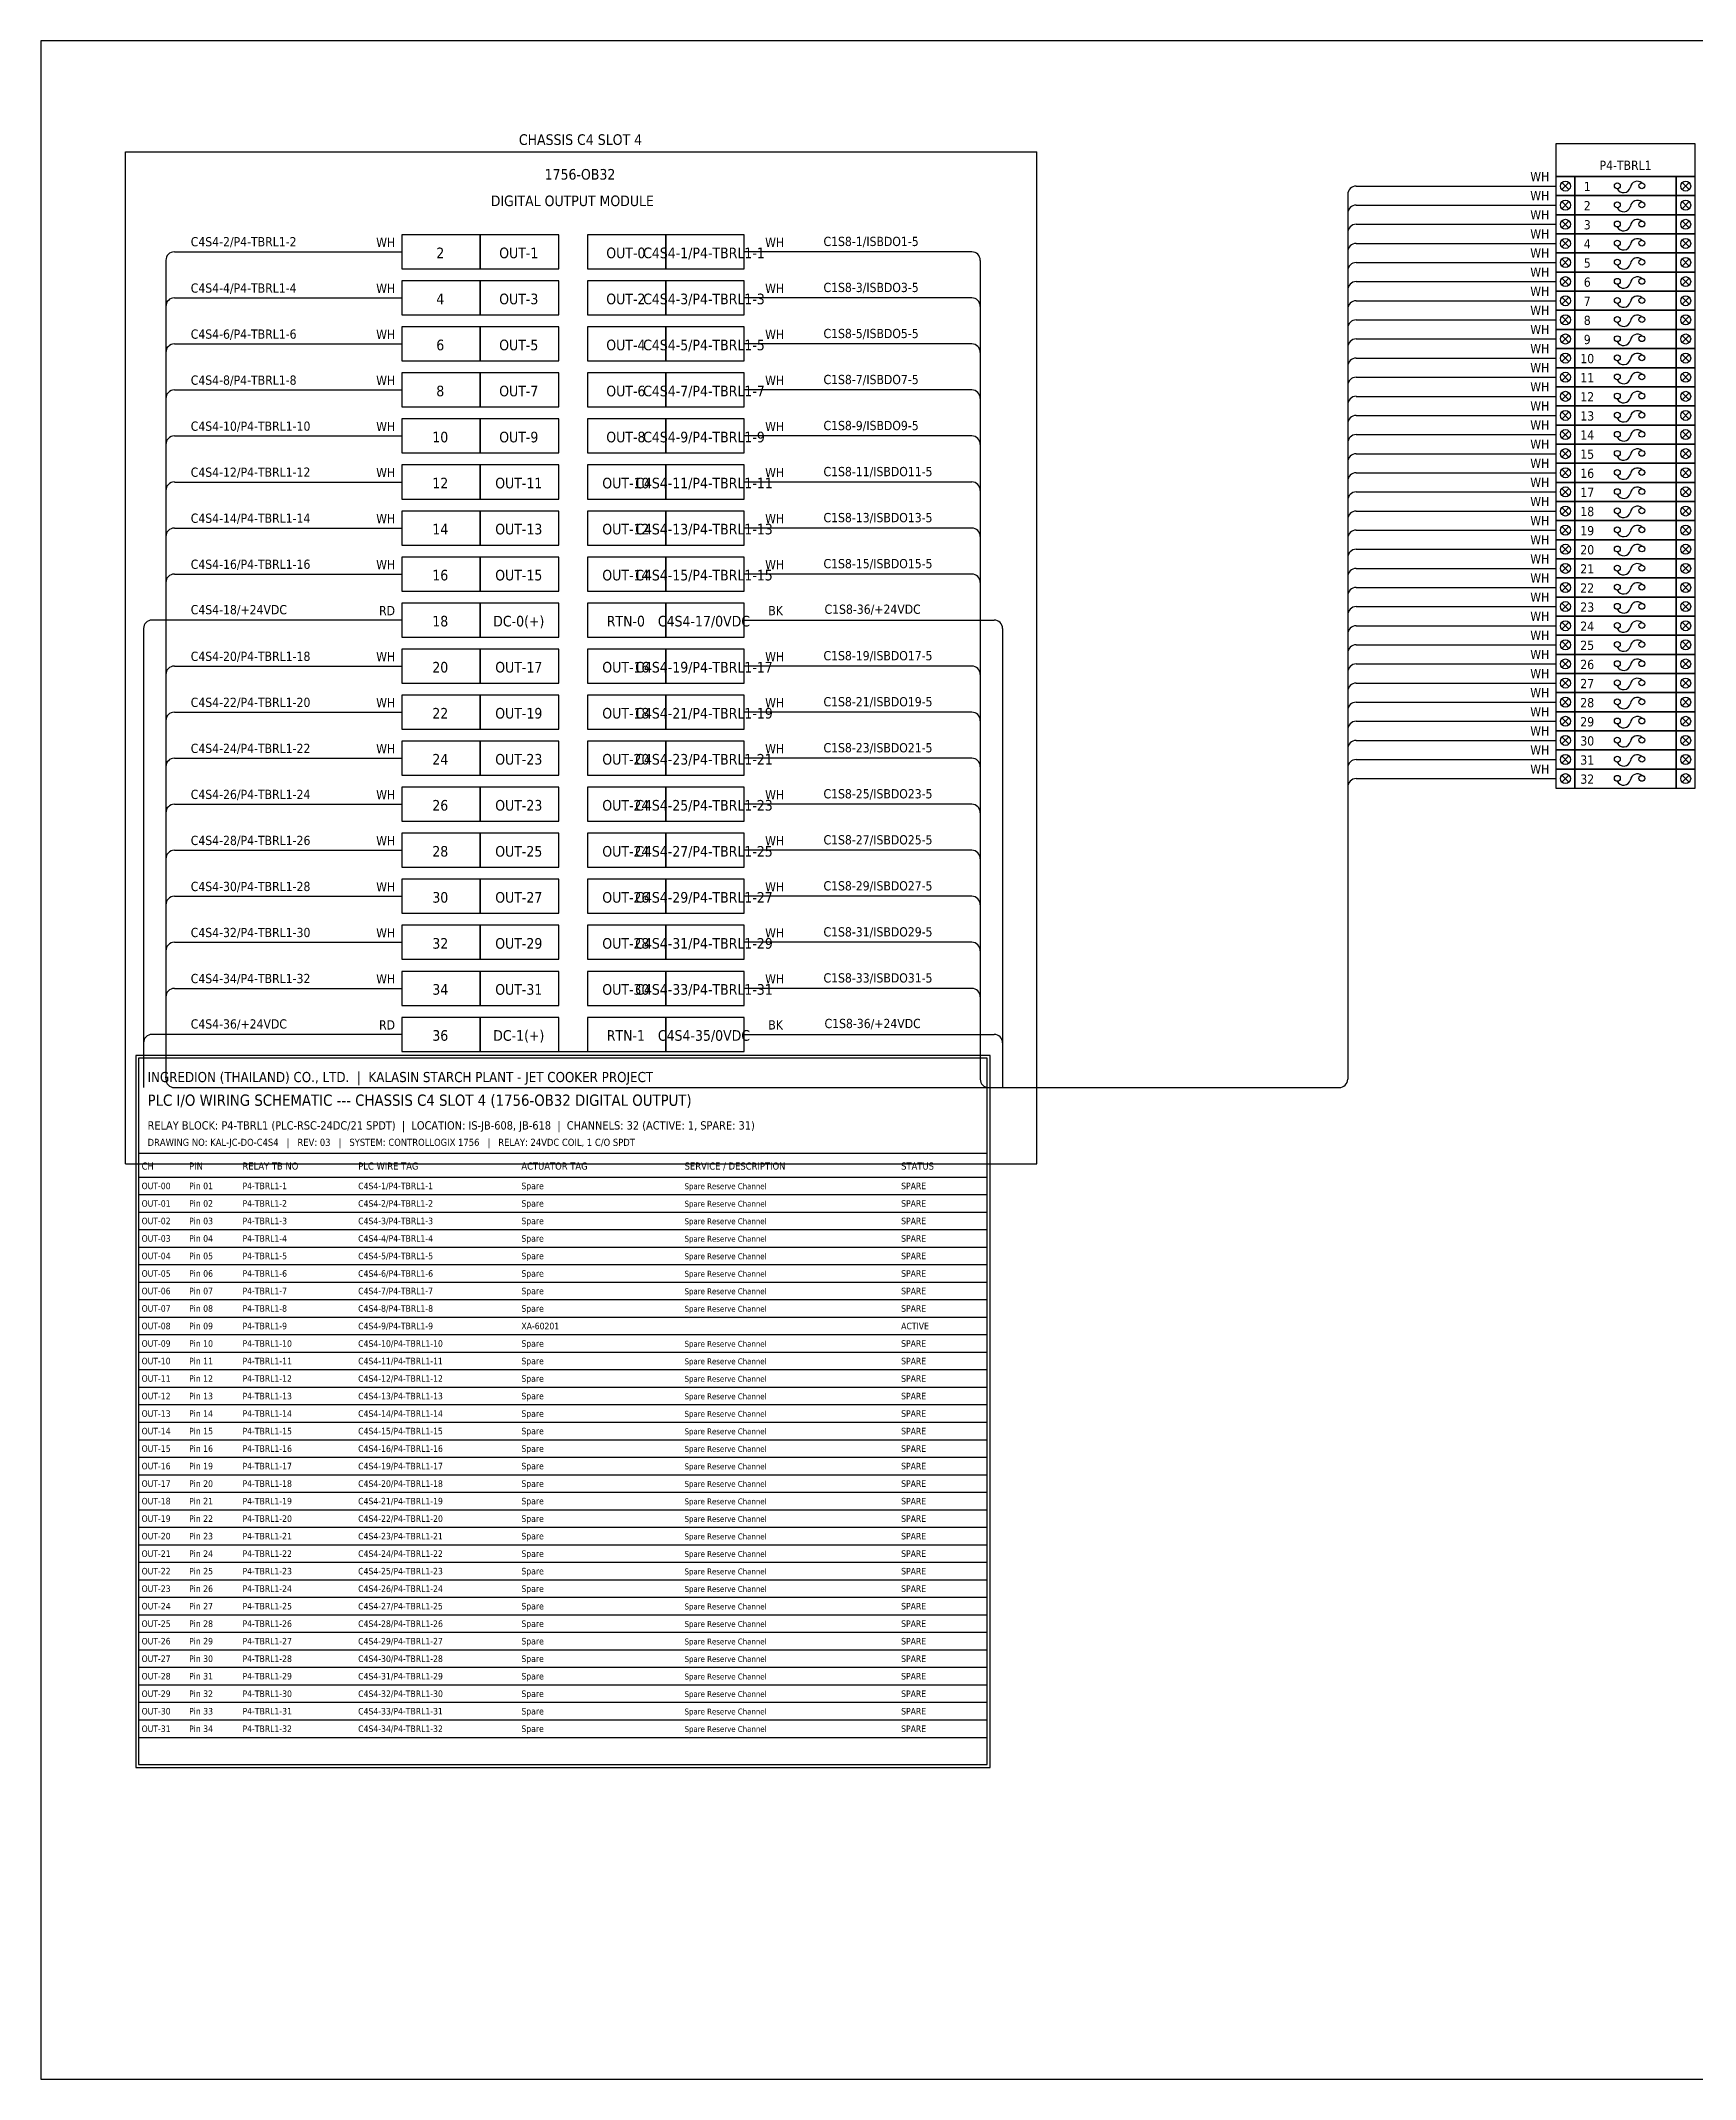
# Model space of a CAD drawing. Header units: millimetres. Extents: x 0 to 134764, y 0 to 68687.
# Drawn here: x 0 to 55766, y 0 to 68687 of the extents above; entities that cross this region are included whole.
import ezdxf
from ezdxf.enums import TextEntityAlignment as Align

# ---------------------------------------------------------------- set-up
doc = ezdxf.new("R2010")
doc.units = ezdxf.units.MM
for name, color, linetype, lineweight in [('ASHADE', 7, 'Continuous', 25), ('IE-EQUIP', 253, 'Continuous', 25), ('IE-WIRE', 7, 'Continuous', 25), ('power', 7, 'Continuous', 25)]:
    doc.layers.add(name, color=color, linetype=linetype, lineweight=lineweight)
doc.styles.add('Tahoma', font='')
doc.styles.get('Tahoma').set_extended_font_data('Tahoma')

msp = doc.modelspace()

# ---------------------------------------------------------------- linework, layer by layer
at = {"color": 1, "ltscale": 25.4}
for p, q in [((51510, 63911), (51271, 63672)), ((51271, 63911), (51510, 63672)), ((55324, 63911), (55564, 63672)), ((55564, 63911), (55324, 63672)), ((51510, 63267), (51271, 63027)), ((51271, 63267), (51510, 63027)), ((55324, 63267), (55564, 63027)), ((55564, 63267), (55324, 63027)), ((51510, 62623), (51271, 62383)), ((51271, 62623), (51510, 62383)), ((55324, 62623), (55564, 62383)), ((55564, 62623), (55324, 62383)), ((51510, 61979), (51271, 61739)), ((51271, 61979), (51510, 61739)), ((55324, 61979), (55564, 61739)), ((55564, 61979), (55324, 61739)), ((51510, 61335), (51271, 61095)), ((51271, 61335), (51510, 61095)), ((55324, 61335), (55564, 61095)), ((55564, 61335), (55324, 61095)), ((51510, 60691), (51271, 60451)), ((51271, 60691), (51510, 60451)), ((55324, 60691), (55564, 60451)), ((55564, 60691), (55324, 60451)), ((51510, 60047), (51271, 59807)), ((51271, 60047), (51510, 59807)), ((55324, 60047), (55564, 59807)), ((55564, 60047), (55324, 59807)), ((51510, 59402), (51271, 59163)), ((51271, 59402), (51510, 59163)), ((55324, 59402), (55564, 59163)), ((55564, 59402), (55324, 59163)), ((51510, 58758), (51271, 58519)), ((51271, 58758), (51510, 58519)), ((55324, 58758), (55564, 58519)), ((55564, 58758), (55324, 58519)), ((51510, 58114), (51271, 57875)), ((51271, 58114), (51510, 57875)), ((55324, 58114), (55564, 57875)), ((55564, 58114), (55324, 57875)), ((51510, 57470), (51271, 57230)), ((51271, 57470), (51510, 57230)), ((55324, 57470), (55564, 57230)), ((55564, 57470), (55324, 57230)), ((51510, 56826), (51271, 56586)), ((51271, 56826), (51510, 56586)), ((55324, 56826), (55564, 56586)), ((55564, 56826), (55324, 56586)), ((51510, 56182), (51271, 55942)), ((51271, 56182), (51510, 55942)), ((55324, 56182), (55564, 55942)), ((55564, 56182), (55324, 55942)), ((51510, 55538), (51271, 55298)), ((51271, 55538), (51510, 55298)), ((55324, 55538), (55564, 55298)), ((55564, 55538), (55324, 55298)), ((51510, 54894), (51271, 54654)), ((51271, 54894), (51510, 54654)), ((55324, 54894), (55564, 54654)), ((55564, 54894), (55324, 54654)), ((51510, 54250), (51271, 54010)), ((51271, 54250), (51510, 54010)), ((51510, 53605), (51271, 53366)), ((51271, 53605), (51510, 53366)), ((55324, 54250), (55564, 54010)), ((55564, 54250), (55324, 54010)), ((55324, 53605), (55564, 53366)), ((55564, 53605), (55324, 53366)), ((51510, 52961), (51271, 52722)), ((51271, 52961), (51510, 52722)), ((55324, 52961), (55564, 52722)), ((55564, 52961), (55324, 52722)), ((51510, 52317), (51271, 52077)), ((51271, 52317), (51510, 52077)), ((55324, 52317), (55564, 52077)), ((55564, 52317), (55324, 52077)), ((51510, 51673), (51271, 51433)), ((51271, 51673), (51510, 51433)), ((55324, 51673), (55564, 51433)), ((55564, 51673), (55324, 51433)), ((51510, 51029), (51271, 50789)), ((51271, 51029), (51510, 50789)), ((55324, 51029), (55564, 50789)), ((55564, 51029), (55324, 50789)), ((51510, 50385), (51271, 50145)), ((51271, 50385), (51510, 50145)), ((55324, 50385), (55564, 50145)), ((55564, 50385), (55324, 50145)), ((51510, 49741), (51271, 49501)), ((51271, 49741), (51510, 49501)), ((55324, 49741), (55564, 49501)), ((55564, 49741), (55324, 49501)), ((51510, 49097), (51271, 48857)), ((51271, 49097), (51510, 48857)), ((55324, 49097), (55564, 48857)), ((55564, 49097), (55324, 48857)), ((51510, 48452), (51271, 48213)), ((51271, 48452), (51510, 48213)), ((55324, 48452), (55564, 48213)), ((55564, 48452), (55324, 48213)), ((51510, 47808), (51271, 47569)), ((51271, 47808), (51510, 47569)), ((55324, 47808), (55564, 47569)), ((55564, 47808), (55324, 47569)), ((51510, 47164), (51271, 46925)), ((51271, 47164), (51510, 46925)), ((55324, 47164), (55564, 46925)), ((55564, 47164), (55324, 46925)), ((51510, 46520), (51271, 46280)), ((51271, 46520), (51510, 46280)), ((55324, 46520), (55564, 46280)), ((55564, 46520), (55324, 46280)), ((51510, 45876), (51271, 45636)), ((51271, 45876), (51510, 45636)), ((55324, 45876), (55564, 45636)), ((55564, 45876), (55324, 45636)), ((51510, 45232), (51271, 44992)), ((51271, 45232), (51510, 44992)), ((55324, 45232), (55564, 44992)), ((55564, 45232), (55324, 44992)), ((51510, 44588), (51271, 44348)), ((51271, 44588), (51510, 44348)), ((55324, 44588), (55564, 44348)), ((55564, 44588), (55324, 44348)), ((51510, 43944), (51271, 43704)), ((51271, 43944), (51510, 43704)), ((55324, 43944), (55564, 43704)), ((55564, 43944), (55324, 43704))]:
    msp.add_line(p, q, dxfattribs=at)
msp.add_line((17459, 34634), (18424, 34634))
msp.add_lwpolyline([(0, 0), (98890, 0), (98890, 68687), (0, 68687)], close=True)
at = {"color": 4, "ltscale": 25.4}
msp.add_lwpolyline([(51068, 64113), (55766, 64113), (55766, 65214), (51068, 65214)], close=True, dxfattribs=at)
at = {"color": 1, "ltscale": 25.4}
for points in [[(51068, 63469), (51713, 63469), (51713, 64113), (51068, 64113)], [(51713, 63469), (55122, 63469), (55122, 64113), (51713, 64113)], [(55122, 63469), (55766, 63469), (55766, 64113), (55122, 64113)], [(51068, 62825), (51713, 62825), (51713, 63469), (51068, 63469)], [(51713, 62825), (55122, 62825), (55122, 63469), (51713, 63469)], [(55122, 62825), (55766, 62825), (55766, 63469), (55122, 63469)], [(51068, 62181), (51713, 62181), (51713, 62825), (51068, 62825)], [(51713, 62181), (55122, 62181), (55122, 62825), (51713, 62825)], [(55122, 62181), (55766, 62181), (55766, 62825), (55122, 62825)], [(51068, 61537), (51713, 61537), (51713, 62181), (51068, 62181)], [(51713, 61537), (55122, 61537), (55122, 62181), (51713, 62181)], [(55122, 61537), (55766, 61537), (55766, 62181), (55122, 62181)], [(51068, 60893), (51713, 60893), (51713, 61537), (51068, 61537)], [(51713, 60893), (55122, 60893), (55122, 61537), (51713, 61537)], [(55122, 60893), (55766, 60893), (55766, 61537), (55122, 61537)], [(51068, 60249), (51713, 60249), (51713, 60893), (51068, 60893)], [(51713, 60249), (55122, 60249), (55122, 60893), (51713, 60893)], [(55122, 60249), (55766, 60249), (55766, 60893), (55122, 60893)], [(51068, 59605), (51713, 59605), (51713, 60249), (51068, 60249)], [(51713, 59605), (55122, 59605), (55122, 60249), (51713, 60249)], [(55122, 59605), (55766, 59605), (55766, 60249), (55122, 60249)], [(51068, 58961), (51713, 58961), (51713, 59605), (51068, 59605)], [(51713, 58961), (55122, 58961), (55122, 59605), (51713, 59605)], [(55122, 58961), (55766, 58961), (55766, 59605), (55122, 59605)], [(51068, 58316), (51713, 58316), (51713, 58961), (51068, 58961)], [(51713, 58316), (55122, 58316), (55122, 58961), (51713, 58961)], [(55122, 58316), (55766, 58316), (55766, 58961), (55122, 58961)], [(51068, 57672), (51713, 57672), (51713, 58316), (51068, 58316)], [(51713, 57672), (55122, 57672), (55122, 58316), (51713, 58316)], [(55122, 57672), (55766, 57672), (55766, 58316), (55122, 58316)], [(51068, 57028), (51713, 57028), (51713, 57672), (51068, 57672)], [(51068, 56384), (51713, 56384), (51713, 57028), (51068, 57028)], [(51713, 57028), (55122, 57028), (55122, 57672), (51713, 57672)], [(51713, 56384), (55122, 56384), (55122, 57028), (51713, 57028)], [(55122, 57028), (55766, 57028), (55766, 57672), (55122, 57672)], [(55122, 56384), (55766, 56384), (55766, 57028), (55122, 57028)], [(51068, 55740), (51713, 55740), (51713, 56384), (51068, 56384)], [(51713, 55740), (55122, 55740), (55122, 56384), (51713, 56384)], [(55122, 55740), (55766, 55740), (55766, 56384), (55122, 56384)], [(51068, 55096), (51713, 55096), (51713, 55740), (51068, 55740)], [(51713, 55096), (55122, 55096), (55122, 55740), (51713, 55740)], [(55122, 55096), (55766, 55096), (55766, 55740), (55122, 55740)], [(51068, 54452), (51713, 54452), (51713, 55096), (51068, 55096)], [(51713, 54452), (55122, 54452), (55122, 55096), (51713, 55096)], [(55122, 54452), (55766, 54452), (55766, 55096), (55122, 55096)], [(51068, 53808), (51713, 53808), (51713, 54452), (51068, 54452)], [(51713, 53808), (55122, 53808), (55122, 54452), (51713, 54452)], [(55122, 53808), (55766, 53808), (55766, 54452), (55122, 54452)], [(51068, 53163), (51713, 53163), (51713, 53808), (51068, 53808)], [(51713, 53163), (55122, 53163), (55122, 53808), (51713, 53808)], [(55122, 53163), (55766, 53163), (55766, 53808), (55122, 53808)], [(51068, 52519), (51713, 52519), (51713, 53163), (51068, 53163)], [(51713, 52519), (55122, 52519), (55122, 53163), (51713, 53163)], [(55122, 52519), (55766, 52519), (55766, 53163), (55122, 53163)], [(51068, 51875), (51713, 51875), (51713, 52519), (51068, 52519)], [(51713, 51875), (55122, 51875), (55122, 52519), (51713, 52519)], [(55122, 51875), (55766, 51875), (55766, 52519), (55122, 52519)], [(51068, 51231), (51713, 51231), (51713, 51875), (51068, 51875)], [(51713, 51231), (55122, 51231), (55122, 51875), (51713, 51875)], [(55122, 51231), (55766, 51231), (55766, 51875), (55122, 51875)], [(51068, 50587), (51713, 50587), (51713, 51231), (51068, 51231)], [(51713, 50587), (55122, 50587), (55122, 51231), (51713, 51231)], [(55122, 50587), (55766, 50587), (55766, 51231), (55122, 51231)], [(51068, 49943), (51713, 49943), (51713, 50587), (51068, 50587)], [(51713, 49943), (55122, 49943), (55122, 50587), (51713, 50587)], [(55122, 49943), (55766, 49943), (55766, 50587), (55122, 50587)], [(51068, 49299), (51713, 49299), (51713, 49943), (51068, 49943)], [(51713, 49299), (55122, 49299), (55122, 49943), (51713, 49943)], [(55122, 49299), (55766, 49299), (55766, 49943), (55122, 49943)], [(51068, 48655), (51713, 48655), (51713, 49299), (51068, 49299)], [(51713, 48655), (55122, 48655), (55122, 49299), (51713, 49299)], [(55122, 48655), (55766, 48655), (55766, 49299), (55122, 49299)], [(51068, 48011), (51713, 48011), (51713, 48655), (51068, 48655)], [(51713, 48011), (55122, 48011), (55122, 48655), (51713, 48655)], [(55122, 48011), (55766, 48011), (55766, 48655), (55122, 48655)], [(51068, 47366), (51713, 47366), (51713, 48011), (51068, 48011)], [(51713, 47366), (55122, 47366), (55122, 48011), (51713, 48011)], [(55122, 47366), (55766, 47366), (55766, 48011), (55122, 48011)], [(51068, 46722), (51713, 46722), (51713, 47366), (51068, 47366)], [(51068, 46078), (51713, 46078), (51713, 46722), (51068, 46722)], [(51713, 46722), (55122, 46722), (55122, 47366), (51713, 47366)], [(51713, 46078), (55122, 46078), (55122, 46722), (51713, 46722)], [(55122, 46722), (55766, 46722), (55766, 47366), (55122, 47366)], [(55122, 46078), (55766, 46078), (55766, 46722), (55122, 46722)], [(51068, 45434), (51713, 45434), (51713, 46078), (51068, 46078)], [(51713, 45434), (55122, 45434), (55122, 46078), (51713, 46078)], [(55122, 45434), (55766, 45434), (55766, 46078), (55122, 46078)], [(51068, 44790), (51713, 44790), (51713, 45434), (51068, 45434)], [(51713, 44790), (55122, 44790), (55122, 45434), (51713, 45434)], [(55122, 44790), (55766, 44790), (55766, 45434), (55122, 45434)], [(51068, 44146), (51713, 44146), (51713, 44790), (51068, 44790)], [(51713, 44146), (55122, 44146), (55122, 44790), (51713, 44790)], [(55122, 44146), (55766, 44146), (55766, 44790), (55122, 44790)], [(51068, 43502), (51713, 43502), (51713, 44146), (51068, 44146)], [(51713, 43502), (55122, 43502), (55122, 44146), (51713, 44146)], [(55122, 43502), (55766, 43502), (55766, 44146), (55122, 44146)]]:
    msp.add_lwpolyline(points, close=True, dxfattribs=at)
for centre in [(51390, 63791), (55444, 63791), (51390, 63147), (55444, 63147), (51390, 62503), (55444, 62503), (51390, 61859), (55444, 61859), (51390, 61215), (55444, 61215), (51390, 60571), (55444, 60571), (51390, 59927), (55444, 59927), (51390, 59283), (55444, 59283), (51390, 58638), (55444, 58638), (51390, 57994), (55444, 57994), (51390, 57350), (55444, 57350), (51390, 56706), (55444, 56706), (51390, 56062), (55444, 56062), (51390, 55418), (55444, 55418), (51390, 54774), (51390, 54130), (55444, 54774), (55444, 54130), (51390, 53486), (55444, 53486), (51390, 52841), (55444, 52841), (51390, 52197), (55444, 52197), (51390, 51553), (55444, 51553), (51390, 50909), (55444, 50909), (51390, 50265), (55444, 50265), (51390, 49621), (55444, 49621), (51390, 48977), (55444, 48977), (51390, 48333), (55444, 48333), (51390, 47688), (55444, 47688), (51390, 47044), (55444, 47044), (51390, 46400), (55444, 46400), (51390, 45756), (55444, 45756), (51390, 45112), (55444, 45112), (51390, 44468), (51390, 43824), (55444, 44468), (55444, 43824)]:
    msp.add_circle(centre, 169, dxfattribs=at)
at = {"layer": 'ASHADE', "color": 2, "linetype": 'Continuous', "ltscale": 4762.5}
for p, q in [((2852, 30844), (2852, 64941)), ((2852, 64941), (33571, 64941)), ((33571, 30844), (33571, 64941)), ((2852, 30844), (33571, 30844))]:
    msp.add_line(p, q, dxfattribs=at)
at = {"layer": 'ASHADE', "color": 7}
for p, q in [((3300, 31200), (31900, 31200)), ((3300, 30400), (31900, 30400))]:
    msp.add_line(p, q, dxfattribs=at)
at = {"layer": 'ASHADE', "color": 8}
for p, q in [((3300, 29810), (31900, 29810)), ((3300, 29220), (31900, 29220)), ((3300, 28630), (31900, 28630)), ((3300, 28040), (31900, 28040)), ((3300, 27450), (31900, 27450)), ((3300, 26860), (31900, 26860)), ((3300, 26270), (31900, 26270)), ((3300, 25680), (31900, 25680)), ((3300, 25090), (31900, 25090)), ((3300, 24500), (31900, 24500)), ((3300, 23910), (31900, 23910)), ((3300, 23320), (31900, 23320)), ((3300, 22730), (31900, 22730)), ((3300, 22140), (31900, 22140)), ((3300, 21550), (31900, 21550)), ((3300, 20960), (31900, 20960)), ((3300, 20370), (31900, 20370)), ((3300, 19780), (31900, 19780)), ((3300, 19190), (31900, 19190)), ((3300, 18600), (31900, 18600)), ((3300, 18010), (31900, 18010)), ((3300, 17420), (31900, 17420)), ((3300, 16830), (31900, 16830)), ((3300, 16240), (31900, 16240)), ((3300, 15650), (31900, 15650)), ((3300, 15060), (31900, 15060)), ((3300, 14470), (31900, 14470)), ((3300, 13880), (31900, 13880)), ((3300, 13290), (31900, 13290)), ((3300, 12700), (31900, 12700)), ((3300, 12110), (31900, 12110)), ((3300, 11520), (31900, 11520))]:
    msp.add_line(p, q, dxfattribs=at)
at = {"layer": 'ASHADE', "color": 7}
for points in [[(3200, 10500), (32000, 10500), (32000, 34500), (3200, 34500), (3200, 10500)], [(3300, 10600), (31900, 10600), (31900, 34400), (3300, 34400), (3300, 10600)]]:
    msp.add_lwpolyline(points, dxfattribs=at)
at = {"layer": 'IE-EQUIP', "linetype": 'Continuous', "ltscale": 25.4}
for points in [[(12169, 61001), (14814, 61001), (14814, 62148), (12169, 62148)], [(14814, 61001), (17459, 61001), (17459, 62148), (14814, 62148)], [(18424, 61001), (21069, 61001), (21069, 62148), (18424, 62148)], [(21069, 61001), (23714, 61001), (23714, 62148), (21069, 62148)], [(12169, 59450), (14814, 59450), (14814, 60597), (12169, 60597)], [(14814, 59450), (17459, 59450), (17459, 60597), (14814, 60597)], [(18424, 59450), (21069, 59450), (21069, 60597), (18424, 60597)], [(21069, 59450), (23714, 59450), (23714, 60597), (21069, 60597)], [(12169, 57899), (14814, 57899), (14814, 59046), (12169, 59046)], [(14814, 57899), (17459, 57899), (17459, 59046), (14814, 59046)], [(18424, 57899), (21069, 57899), (21069, 59046), (18424, 59046)], [(21069, 57899), (23714, 57899), (23714, 59046), (21069, 59046)], [(12169, 56348), (14814, 56348), (14814, 57495), (12169, 57495)], [(14814, 56348), (17459, 56348), (17459, 57495), (14814, 57495)], [(18424, 56348), (21069, 56348), (21069, 57495), (18424, 57495)], [(21069, 56348), (23714, 56348), (23714, 57495), (21069, 57495)], [(12169, 54797), (14814, 54797), (14814, 55944), (12169, 55944)], [(14814, 54797), (17459, 54797), (17459, 55944), (14814, 55944)], [(18424, 54797), (21069, 54797), (21069, 55944), (18424, 55944)], [(21069, 54797), (23714, 54797), (23714, 55944), (21069, 55944)], [(12169, 53246), (14814, 53246), (14814, 54393), (12169, 54393)], [(14814, 53246), (17459, 53246), (17459, 54393), (14814, 54393)], [(18424, 53246), (21069, 53246), (21069, 54393), (18424, 54393)], [(21069, 53246), (23714, 53246), (23714, 54393), (21069, 54393)], [(12169, 51695), (14814, 51695), (14814, 52842), (12169, 52842)], [(14814, 51695), (17459, 51695), (17459, 52842), (14814, 52842)], [(18424, 51695), (21069, 51695), (21069, 52842), (18424, 52842)], [(21069, 51695), (23714, 51695), (23714, 52842), (21069, 52842)], [(12169, 50144), (14814, 50144), (14814, 51291), (12169, 51291)], [(14814, 50144), (17459, 50144), (17459, 51291), (14814, 51291)], [(18424, 50144), (21069, 50144), (21069, 51291), (18424, 51291)], [(21069, 50144), (23714, 50144), (23714, 51291), (21069, 51291)], [(12169, 48593), (14814, 48593), (14814, 49740), (12169, 49740)], [(14814, 48593), (17459, 48593), (17459, 49740), (14814, 49740)], [(18424, 48593), (21069, 48593), (21069, 49740), (18424, 49740)], [(21069, 48593), (23714, 48593), (23714, 49740), (21069, 49740)], [(12169, 47042), (14814, 47042), (14814, 48189), (12169, 48189)], [(14814, 47042), (17459, 47042), (17459, 48189), (14814, 48189)], [(18424, 47042), (21069, 47042), (21069, 48189), (18424, 48189)], [(21069, 47042), (23714, 47042), (23714, 48189), (21069, 48189)], [(12169, 45491), (14814, 45491), (14814, 46638), (12169, 46638)], [(14814, 45491), (17459, 45491), (17459, 46638), (14814, 46638)], [(18424, 45491), (21069, 45491), (21069, 46638), (18424, 46638)], [(21069, 45491), (23714, 45491), (23714, 46638), (21069, 46638)], [(12169, 43940), (14814, 43940), (14814, 45087), (12169, 45087)], [(14814, 43940), (17459, 43940), (17459, 45087), (14814, 45087)], [(18424, 43940), (21069, 43940), (21069, 45087), (18424, 45087)], [(21069, 43940), (23714, 43940), (23714, 45087), (21069, 45087)], [(12169, 42389), (14814, 42389), (14814, 43536), (12169, 43536)], [(14814, 42389), (17459, 42389), (17459, 43536), (14814, 43536)], [(18424, 42389), (21069, 42389), (21069, 43536), (18424, 43536)], [(21069, 42389), (23714, 42389), (23714, 43536), (21069, 43536)], [(12169, 40838), (14814, 40838), (14814, 41985), (12169, 41985)], [(14814, 40838), (17459, 40838), (17459, 41985), (14814, 41985)], [(18424, 40838), (21069, 40838), (21069, 41985), (18424, 41985)], [(21069, 40838), (23714, 40838), (23714, 41985), (21069, 41985)], [(12169, 39287), (14814, 39287), (14814, 40434), (12169, 40434)], [(14814, 39287), (17459, 39287), (17459, 40434), (14814, 40434)], [(18424, 39287), (21069, 39287), (21069, 40434), (18424, 40434)], [(21069, 39287), (23714, 39287), (23714, 40434), (21069, 40434)], [(12169, 37736), (14814, 37736), (14814, 38883), (12169, 38883)], [(14814, 37736), (17459, 37736), (17459, 38883), (14814, 38883)], [(18424, 37736), (21069, 37736), (21069, 38883), (18424, 38883)], [(21069, 37736), (23714, 37736), (23714, 38883), (21069, 38883)], [(12169, 36185), (14814, 36185), (14814, 37331), (12169, 37331)], [(14814, 36185), (17459, 36185), (17459, 37331), (14814, 37331)], [(18424, 36185), (21069, 36185), (21069, 37331), (18424, 37331)], [(21069, 36185), (23714, 36185), (23714, 37331), (21069, 37331)], [(12169, 34634), (14814, 34634), (14814, 35780), (12169, 35780)], [(14814, 34634), (17459, 34634), (17459, 35780), (14814, 35780)], [(18424, 34634), (21069, 34634), (21069, 35780), (18424, 35780)], [(21069, 34634), (23714, 34634), (23714, 35780), (21069, 35780)]]:
    msp.add_lwpolyline(points, close=True, dxfattribs=at)
at = {"layer": 'IE-WIRE', "color": 4, "ltscale": 25.4}
for p, q in [((44052, 63506), (44052, 33702)), ((44338, 63791), (51068, 63791)), ((44338, 63147), (51068, 63147)), ((44338, 62503), (51068, 62503)), ((44338, 61859), (51068, 61859)), ((4217, 61288), (4217, 33702)), ((4504, 61574), (12169, 61574)), ((31379, 61574), (23714, 61574)), ((31666, 61288), (31666, 33702)), ((44338, 61215), (51068, 61215)), ((44338, 60571), (51068, 60571)), ((4504, 60023), (12169, 60023)), ((31379, 60023), (23714, 60023)), ((44338, 59927), (51068, 59927)), ((44338, 59283), (51068, 59283)), ((4504, 58472), (12169, 58472)), ((31379, 58472), (23714, 58472)), ((44338, 58638), (51068, 58638)), ((44338, 57994), (51068, 57994)), ((44338, 57350), (51068, 57350)), ((4504, 56921), (12169, 56921)), ((31379, 56921), (23714, 56921)), ((44338, 56706), (51068, 56706)), ((44338, 56062), (51068, 56062)), ((4504, 55370), (12169, 55370)), ((31379, 55370), (23714, 55370)), ((44338, 55418), (51068, 55418)), ((44338, 54774), (51068, 54774)), ((4504, 53819), (12169, 53819)), ((31379, 53819), (23714, 53819)), ((44338, 54130), (51068, 54130)), ((44338, 53486), (51068, 53486)), ((4504, 52268), (12169, 52268)), ((31379, 52268), (23714, 52268)), ((44338, 52841), (51068, 52841)), ((44338, 52197), (51068, 52197)), ((44338, 51553), (51068, 51553)), ((44338, 50909), (51068, 50909)), ((4504, 50717), (12169, 50717)), ((31379, 50717), (23714, 50717)), ((44338, 50265), (51068, 50265)), ((44338, 49621), (51068, 49621)), ((44338, 48977), (51068, 48977)), ((44338, 48333), (51068, 48333)), ((4504, 47615), (12169, 47615)), ((31379, 47615), (23714, 47615)), ((44338, 47688), (51068, 47688)), ((44338, 47044), (51068, 47044)), ((4504, 46064), (12169, 46064)), ((31379, 46064), (23714, 46064)), ((44338, 46400), (51068, 46400)), ((44338, 45756), (51068, 45756)), ((44338, 45112), (51068, 45112)), ((4504, 44513), (12169, 44513)), ((31379, 44513), (23714, 44513)), ((44338, 44468), (51068, 44468)), ((44338, 43824), (51068, 43824)), ((4504, 42962), (12169, 42962)), ((31379, 42962), (23714, 42962)), ((4504, 41411), (12169, 41411)), ((31379, 41411), (23714, 41411)), ((4504, 39860), (12169, 39860)), ((31379, 39860), (23714, 39860)), ((4504, 38309), (12169, 38309)), ((31379, 38309), (23714, 38309)), ((4504, 36758), (12169, 36758)), ((31379, 36758), (23714, 36758))]:
    msp.add_line(p, q, dxfattribs=at)
at = {"layer": 'IE-WIRE', "color": 7, "ltscale": 25.4}
for p, q in [((3465, 48881), (3465, 33416)), ((12169, 49166), (3750, 49166)), ((23714, 49166), (32133, 49166)), ((32418, 48881), (32418, 33416)), ((12169, 35207), (3750, 35207)), ((23714, 35207), (32133, 35207))]:
    msp.add_line(p, q, dxfattribs=at)
at = {"layer": 'IE-WIRE', "color": 4}
msp.add_line((4503, 33416), (43767, 33416), dxfattribs=at)
at = {"layer": 'IE-WIRE', "color": 4, "ltscale": 25.4}
for centre, radius, start, end in [((44338, 63506), 286, 90, 180), ((44338, 62862), 286, 90, 180), ((44338, 62218), 286, 90, 180), ((44338, 61573), 286, 90, 180), ((4504, 61288), 287, 90, 180), ((31379, 61288), 287, 0, 90), ((44338, 60929), 286, 90, 180), ((44338, 60285), 286, 90, 180), ((4504, 59737), 287, 90, 180), ((31379, 59737), 287, 0, 90), ((44338, 59641), 286, 90, 180), ((44338, 58997), 286, 90, 180), ((4504, 58186), 287, 90, 180), ((31379, 58186), 287, 0, 90), ((44338, 58353), 286, 90, 180), ((44338, 57709), 286, 90, 180), ((44338, 57065), 286, 90, 180), ((4504, 56635), 287, 90, 180), ((31379, 56635), 287, 0, 90), ((44338, 56421), 286, 90, 180), ((44338, 55776), 286, 90, 180), ((4504, 55084), 287, 90, 180), ((31379, 55084), 287, 0, 90), ((44338, 55132), 286, 90, 180), ((44338, 54488), 286, 90, 180), ((4504, 53533), 287, 90, 180), ((31379, 53533), 287, 0, 90), ((44338, 53844), 286, 90, 180), ((44338, 53200), 286, 90, 180), ((4504, 51982), 287, 90, 180), ((31379, 51982), 287, 0, 90), ((44338, 52556), 286, 90, 180), ((44338, 51912), 286, 90, 180), ((44338, 51268), 286, 90, 180), ((44338, 50623), 286, 90, 180), ((4504, 50431), 287, 90, 180), ((31379, 50431), 287, 0, 90), ((44338, 49979), 286, 90, 180), ((44338, 49335), 286, 90, 180), ((44338, 48691), 286, 90, 180), ((44338, 48047), 286, 90, 180), ((4504, 47329), 287, 90, 180), ((31379, 47329), 287, 0, 90), ((44338, 47403), 286, 90, 180), ((44338, 46759), 286, 90, 180), ((4504, 45777), 287, 90, 180), ((31379, 45777), 287, 0, 90), ((44338, 46115), 286, 90, 180), ((44338, 45471), 286, 90, 180), ((44338, 44826), 286, 90, 180), ((4504, 44226), 287, 90, 180), ((31379, 44226), 287, 0, 90), ((44338, 44182), 286, 90, 180), ((44338, 43538), 286, 90, 180), ((4504, 42675), 287, 90, 180), ((31379, 42675), 287, 0, 90), ((4504, 41124), 287, 90, 180), ((31379, 41124), 287, 0, 90), ((4504, 39573), 287, 90, 180), ((31379, 39573), 287, 0, 90), ((4504, 38022), 287, 90, 180), ((31379, 38022), 287, 0, 90), ((4504, 36471), 287, 90, 180), ((31379, 36471), 287, 0, 90)]:
    msp.add_arc(centre, radius, start, end, dxfattribs=at)
at = {"layer": 'IE-WIRE', "color": 7, "ltscale": 25.4}
for centre, start, end in [((3750, 48881), 90, 180), ((32133, 48881), 0, 90), ((3750, 34921), 90, 180), ((32133, 34921), 0, 90)]:
    msp.add_arc(centre, 286, start, end, dxfattribs=at)
at = {"layer": 'IE-WIRE', "color": 4}
for centre, start, end in [((4503, 33702), 180, 270), ((31951, 33702), 180, 270), ((43767, 33702), 270, 0)]:
    msp.add_arc(centre, 286, start, end, dxfattribs=at)
at = {"layer": 'power', "color": 1, "ltscale": 25.4}
for centre in [(53140, 63801), (53966, 63801), (53140, 63157), (53966, 63157), (53140, 62513), (53966, 62513), (53140, 61869), (53966, 61869), (53140, 61225), (53966, 61225), (53140, 60581), (53966, 60581), (53140, 59937), (53966, 59937), (53140, 59293), (53966, 59293), (53140, 58648), (53966, 58648), (53140, 58004), (53966, 58004), (53140, 57360), (53966, 57360), (53140, 56716), (53966, 56716), (53140, 56072), (53966, 56072), (53140, 55428), (53966, 55428), (53140, 54784), (53966, 54784), (53140, 54140), (53140, 53496), (53966, 54140), (53966, 53496), (53140, 52851), (53966, 52851), (53140, 52207), (53966, 52207), (53140, 51563), (53966, 51563), (53140, 50919), (53966, 50919), (53140, 50275), (53966, 50275), (53140, 49631), (53966, 49631), (53140, 48987), (53966, 48987), (53140, 48343), (53966, 48343), (53140, 47698), (53966, 47698), (53140, 47054), (53966, 47054), (53140, 46410), (53966, 46410), (53140, 45766), (53966, 45766), (53140, 45122), (53966, 45122), (53140, 44478), (53966, 44478), (53140, 43834), (53966, 43834)]:
    msp.add_circle(centre, 98.6, dxfattribs=at)
for centre, radius, start, end in [((53816, 63714), 239, 51.13092, 171.32538), ((53351, 63806), 235, 206.16337, 346.03827), ((53816, 63070), 239, 51.13092, 171.32538), ((53351, 63162), 235, 206.16337, 346.03827), ((53816, 62425), 239, 51.13092, 171.32538), ((53351, 62518), 235, 206.16337, 346.03827), ((53816, 61781), 239, 51.13092, 171.32538), ((53351, 61874), 235, 206.16337, 346.03827), ((53351, 61230), 235, 206.16337, 346.03827), ((53816, 61137), 239, 51.13092, 171.32538), ((53351, 60586), 235, 206.16337, 346.03827), ((53816, 60493), 239, 51.13092, 171.32538), ((53351, 59942), 235, 206.16337, 346.03827), ((53816, 59849), 239, 51.13092, 171.32538), ((53351, 59298), 235, 206.16337, 346.03827), ((53816, 59205), 239, 51.13092, 171.32538), ((53351, 58654), 235, 206.16337, 346.03827), ((53816, 58561), 239, 51.13092, 171.32538), ((53351, 58009), 235, 206.16337, 346.03827), ((53816, 57917), 239, 51.13092, 171.32538), ((53351, 57365), 235, 206.16337, 346.03827), ((53816, 57272), 239, 51.13092, 171.32538), ((53351, 56721), 235, 206.16337, 346.03827), ((53816, 56628), 239, 51.13092, 171.32538), ((53351, 56077), 235, 206.16337, 346.03827), ((53816, 55984), 239, 51.13092, 171.32538), ((53351, 55433), 235, 206.16337, 346.03827), ((53816, 55340), 239, 51.13092, 171.32538), ((53351, 54789), 235, 206.16337, 346.03827), ((53816, 54696), 239, 51.13092, 171.32538), ((53816, 54052), 239, 51.13092, 171.32538), ((53351, 54145), 235, 206.16337, 346.03827), ((53816, 53408), 239, 51.13092, 171.32538), ((53351, 53501), 235, 206.16337, 346.03827), ((53816, 52764), 239, 51.13092, 171.32538), ((53351, 52856), 235, 206.16337, 346.03827), ((53816, 52120), 239, 51.13092, 171.32538), ((53351, 52212), 235, 206.16337, 346.03827), ((53816, 51475), 239, 51.13092, 171.32538), ((53351, 51568), 235, 206.16337, 346.03827), ((53351, 50924), 235, 206.16337, 346.03827), ((53816, 50831), 239, 51.13092, 171.32538), ((53351, 50280), 235, 206.16337, 346.03827), ((53816, 50187), 239, 51.13092, 171.32538), ((53351, 49636), 235, 206.16337, 346.03827), ((53816, 49543), 239, 51.13092, 171.32538), ((53351, 48992), 235, 206.16337, 346.03827), ((53816, 48899), 239, 51.13092, 171.32538), ((53351, 48348), 235, 206.16337, 346.03827), ((53816, 48255), 239, 51.13092, 171.32538), ((53351, 47704), 235, 206.16337, 346.03827), ((53816, 47611), 239, 51.13092, 171.32538), ((53351, 47059), 235, 206.16337, 346.03827), ((53816, 46967), 239, 51.13092, 171.32538), ((53351, 46415), 235, 206.16337, 346.03827), ((53816, 46322), 239, 51.13092, 171.32538), ((53351, 45771), 235, 206.16337, 346.03827), ((53816, 45678), 239, 51.13092, 171.32538), ((53351, 45127), 235, 206.16337, 346.03827), ((53816, 45034), 239, 51.13092, 171.32538), ((53351, 44483), 235, 206.16337, 346.03827), ((53816, 44390), 239, 51.13092, 171.32538), ((53816, 43746), 239, 51.13092, 171.32538), ((53351, 43839), 235, 206.16337, 346.03827)]:
    msp.add_arc(centre, radius, start, end, dxfattribs=at)

# ---------------------------------------------------------------- texts
at = {"color": 2, "style": 'Tahoma'}
for s, height, p in [('CHASSIS C4 SLOT 4', 357.53, (18193, 65357)), ('1756-OB32', 357.5, (18175, 64187)), ('DIGITAL OUTPUT MODULE', 357.53, (17917, 63294)), ('2', 358, (13466, 61539)), ('OUT-1', 357.5, (16112, 61539)), ('OUT-0', 357.5, (19721, 61539)), ('C4S4-1/P4-TBRL1-1', 357.53, (22354, 61539)), ('4', 358, (13466, 59988)), ('OUT-3', 357.5, (16112, 59988)), ('OUT-2', 357.5, (19721, 59988)), ('C4S4-3/P4-TBRL1-3', 357.53, (22354, 59988)), ('6', 358, (13466, 58437)), ('OUT-5', 357.5, (16112, 58437)), ('OUT-4', 357.5, (19721, 58437)), ('C4S4-5/P4-TBRL1-5', 357.53, (22354, 58437)), ('8', 358, (13466, 56886)), ('OUT-7', 357.5, (16112, 56886)), ('OUT-6', 357.5, (19721, 56886)), ('C4S4-7/P4-TBRL1-7', 357.53, (22354, 56886)), ('10', 357.5, (13466, 55335)), ('OUT-9', 357.5, (16112, 55335)), ('OUT-8', 357.5, (19721, 55335)), ('C4S4-9/P4-TBRL1-9', 357.53, (22354, 55335)), ('12', 357.5, (13466, 53784)), ('OUT-11', 357.5, (16112, 53784)), ('OUT-10', 357.5, (19721, 53784)), ('C4S4-11/P4-TBRL1-11', 357.53, (22354, 53784)), ('14', 357.5, (13466, 52233)), ('OUT-13', 357.5, (16112, 52233)), ('OUT-12', 357.5, (19721, 52233)), ('C4S4-13/P4-TBRL1-13', 357.53, (22354, 52233)), ('16', 357.5, (13466, 50682)), ('OUT-15', 357.5, (16112, 50682)), ('OUT-14', 357.5, (19721, 50682)), ('C4S4-15/P4-TBRL1-15', 357.53, (22354, 50682)), ('18', 357.5, (13466, 49131)), ('DC-0(+)', 357.5, (16112, 49131)), ('RTN-0', 357.5, (19721, 49131)), ('C4S4-17/0VDC', 357.53, (22354, 49131)), ('20', 357.5, (13466, 47579)), ('OUT-17', 357.5, (16112, 47579)), ('OUT-16', 357.5, (19721, 47579)), ('C4S4-19/P4-TBRL1-17', 357.53, (22354, 47579)), ('22', 357.5, (13466, 46028)), ('OUT-19', 357.5, (16112, 46028)), ('OUT-18', 357.5, (19721, 46028)), ('C4S4-21/P4-TBRL1-19', 357.53, (22354, 46028)), ('24', 357.5, (13466, 44477)), ('OUT-23', 357.5, (16112, 44477)), ('OUT-20', 357.5, (19721, 44477)), ('C4S4-23/P4-TBRL1-21', 357.53, (22354, 44477)), ('26', 357.5, (13466, 42926)), ('OUT-23', 357.5, (16112, 42926)), ('OUT-24', 357.5, (19721, 42926)), ('C4S4-25/P4-TBRL1-23', 357.53, (22354, 42926)), ('28', 357.5, (13466, 41375)), ('OUT-25', 357.5, (16112, 41375)), ('OUT-24', 357.5, (19721, 41375)), ('C4S4-27/P4-TBRL1-25', 357.53, (22354, 41375)), ('30', 357.5, (13466, 39824)), ('OUT-27', 357.5, (16112, 39824)), ('OUT-26', 357.5, (19721, 39824)), ('C4S4-29/P4-TBRL1-27', 357.53, (22354, 39824)), ('32', 357.5, (13466, 38273)), ('OUT-29', 357.5, (16112, 38273)), ('OUT-28', 357.5, (19721, 38273)), ('C4S4-31/P4-TBRL1-29', 357.53, (22354, 38273)), ('34', 357.5, (13466, 36722)), ('OUT-31', 357.5, (16112, 36722)), ('OUT-30', 357.5, (19721, 36722)), ('C4S4-33/P4-TBRL1-31', 357.53, (22354, 36722)), ('36', 357.5, (13466, 35171)), ('DC-1(+)', 357.5, (16112, 35171)), ('RTN-1', 357.5, (19721, 35171)), ('C4S4-35/0VDC', 357.53, (22354, 35171))]:
    msp.add_text(s, height=height, dxfattribs=at).set_placement(p, align=Align.MIDDLE_CENTER)
at = {"color": 4, "style": 'Tahoma'}
msp.add_text('P4-TBRL1', height=310.9, dxfattribs=at).set_placement((53417, 64491), align=Align.MIDDLE_CENTER)
for s, height, p in [('WH', 310.9, (50207, 63956)), ('WH', 310.9, (50207, 63311)), ('WH', 310.9, (50207, 62667)), ('C4S4-2/P4-TBRL1-2', 310.9, (5056, 61761)), ('WH', 310.9, (11307, 61739)), ('WH', 310.9, (24417, 61739)), ('C1S8-1/ISBDO1-5', 310.9, (26383, 61771)), ('WH', 310.9, (50207, 62023)), ('WH', 310.9, (50207, 61379)), ('C4S4-4/P4-TBRL1-4', 310.9, (5056, 60199)), ('WH', 310.9, (11307, 60188)), ('WH', 310.9, (24417, 60188)), ('C1S8-3/ISBDO3-5', 310.9, (26383, 60220)), ('WH', 310.9, (50207, 60735)), ('WH', 310.9, (50207, 60091)), ('WH', 310.9, (50207, 59447)), ('WH', 310.9, (50207, 58803)), ('C4S4-6/P4-TBRL1-6', 310.9, (5056, 58648)), ('WH', 310.9, (11307, 58637)), ('WH', 310.9, (24417, 58637)), ('C1S8-5/ISBDO5-5', 310.9, (26383, 58669)), ('WH', 310.9, (50207, 58159)), ('WH', 310.9, (50207, 57514)), ('C4S4-8/P4-TBRL1-8', 310.9, (5056, 57097)), ('WH', 310.9, (11307, 57086)), ('WH', 310.9, (24417, 57086)), ('C1S8-7/ISBDO7-5', 310.9, (26383, 57118)), ('WH', 310.9, (50207, 56870)), ('WH', 310.9, (50207, 56226)), ('C4S4-10/P4-TBRL1-10', 310.9, (5056, 55546)), ('WH', 310.9, (11307, 55535)), ('WH', 310.9, (24417, 55535)), ('C1S8-9/ISBDO9-5', 310.9, (26383, 55567)), ('WH', 310.9, (50207, 55582)), ('WH', 310.9, (50207, 54938)), ('C4S4-12/P4-TBRL1-12', 310.9, (5056, 53995)), ('WH', 310.9, (11307, 53984)), ('WH', 310.9, (24417, 53984)), ('C1S8-11/ISBDO11-5', 310.9, (26383, 54016)), ('WH', 310.9, (50207, 54294)), ('WH', 310.9, (50207, 53650)), ('WH', 310.9, (50207, 53006)), ('C4S4-14/P4-TBRL1-14', 310.9, (5056, 52444)), ('WH', 310.9, (11307, 52432)), ('WH', 310.9, (24417, 52432)), ('C1S8-13/ISBDO13-5', 310.9, (26383, 52465)), ('WH', 310.9, (50207, 52361)), ('WH', 310.9, (50207, 51717)), ('C4S4-16/P4-TBRL1-16', 310.9, (5056, 50893)), ('WH', 310.9, (11307, 50881)), ('WH', 310.9, (24417, 50881)), ('C1S8-15/ISBDO15-5', 310.9, (26383, 50914)), ('WH', 310.9, (50207, 51073)), ('WH', 310.9, (50207, 50429)), ('WH', 310.9, (50207, 49785)), ('WH', 310.9, (50207, 49141)), ('WH', 310.9, (50207, 48497)), ('C4S4-20/P4-TBRL1-18', 310.9, (5056, 47791)), ('WH', 310.9, (11307, 47779)), ('WH', 310.9, (24417, 47779)), ('C1S8-19/ISBDO17-5', 310.9, (26383, 47812)), ('WH', 310.9, (50207, 47853)), ('WH', 310.9, (50207, 47209)), ('WH', 310.9, (50207, 46564)), ('C4S4-22/P4-TBRL1-20', 310.9, (5056, 46240)), ('WH', 310.9, (11307, 46228)), ('WH', 310.9, (24417, 46228)), ('C1S8-21/ISBDO19-5', 310.9, (26383, 46261)), ('WH', 310.9, (50207, 45920)), ('WH', 310.9, (50207, 45276)), ('C4S4-24/P4-TBRL1-22', 310.9, (5056, 44689)), ('WH', 310.9, (11307, 44677)), ('WH', 310.9, (24417, 44677)), ('C1S8-23/ISBDO21-5', 310.9, (26383, 44710)), ('WH', 310.9, (50207, 44632)), ('WH', 310.9, (50207, 43988)), ('C4S4-26/P4-TBRL1-24', 310.9, (5056, 43138)), ('WH', 310.9, (11307, 43126)), ('WH', 310.9, (24417, 43126)), ('C1S8-25/ISBDO23-5', 310.9, (26383, 43159)), ('C4S4-28/P4-TBRL1-26', 310.9, (5056, 41587)), ('C1S8-27/ISBDO25-5', 310.9, (26383, 41608)), ('WH', 310.9, (11307, 41575)), ('WH', 310.9, (24417, 41575)), ('C4S4-30/P4-TBRL1-28', 310.9, (5056, 40036)), ('WH', 310.9, (11307, 40024)), ('WH', 310.9, (24417, 40024)), ('C1S8-29/ISBDO27-5', 310.9, (26383, 40057)), ('C4S4-32/P4-TBRL1-30', 310.9, (5056, 38485)), ('WH', 310.9, (11307, 38473)), ('WH', 310.9, (24417, 38473)), ('C1S8-31/ISBDO29-5', 310.9, (26383, 38506)), ('C4S4-34/P4-TBRL1-32', 310.9, (5056, 36934)), ('WH', 310.9, (11307, 36922)), ('WH', 310.9, (24417, 36922)), ('C1S8-33/ISBDO31-5', 310.9, (26383, 36955)), ('DRAWING NO: KAL-JC-DO-C4S4   |   REV: 03   |   SYSTEM: CONTROLLOGIX 1756   |   RELAY: 24VDC COIL, 1 C/O SPDT', 240, (3600, 31450)), ('P4-TBRL1-1', 220, (6800, 29990)), ('P4-TBRL1-2', 220, (6800, 29400)), ('C4S4-1/P4-TBRL1-1', 220, (10700, 29990)), ('C4S4-2/P4-TBRL1-2', 220, (10700, 29400)), ('P4-TBRL1-3', 220, (6800, 28810)), ('C4S4-3/P4-TBRL1-3', 220, (10700, 28810)), ('P4-TBRL1-4', 220, (6800, 28220)), ('C4S4-4/P4-TBRL1-4', 220, (10700, 28220)), ('P4-TBRL1-5', 220, (6800, 27630)), ('C4S4-5/P4-TBRL1-5', 220, (10700, 27630)), ('P4-TBRL1-6', 220, (6800, 27040)), ('C4S4-6/P4-TBRL1-6', 220, (10700, 27040)), ('P4-TBRL1-7', 220, (6800, 26450)), ('C4S4-7/P4-TBRL1-7', 220, (10700, 26450)), ('P4-TBRL1-8', 220, (6800, 25860)), ('P4-TBRL1-9', 220, (6800, 25270)), ('C4S4-8/P4-TBRL1-8', 220, (10700, 25860)), ('C4S4-9/P4-TBRL1-9', 220, (10700, 25270)), ('P4-TBRL1-10', 220, (6800, 24680)), ('C4S4-10/P4-TBRL1-10', 220, (10700, 24680)), ('P4-TBRL1-11', 220, (6800, 24090)), ('C4S4-11/P4-TBRL1-11', 220, (10700, 24090)), ('P4-TBRL1-12', 220, (6800, 23500)), ('C4S4-12/P4-TBRL1-12', 220, (10700, 23500)), ('P4-TBRL1-13', 220, (6800, 22910)), ('C4S4-13/P4-TBRL1-13', 220, (10700, 22910)), ('P4-TBRL1-14', 220, (6800, 22320)), ('C4S4-14/P4-TBRL1-14', 220, (10700, 22320)), ('P4-TBRL1-15', 220, (6800, 21730)), ('P4-TBRL1-16', 220, (6800, 21140)), ('C4S4-15/P4-TBRL1-15', 220, (10700, 21730)), ('C4S4-16/P4-TBRL1-16', 220, (10700, 21140)), ('P4-TBRL1-17', 220, (6800, 20550)), ('C4S4-19/P4-TBRL1-17', 220, (10700, 20550)), ('P4-TBRL1-18', 220, (6800, 19960)), ('C4S4-20/P4-TBRL1-18', 220, (10700, 19960)), ('P4-TBRL1-19', 220, (6800, 19370)), ('C4S4-21/P4-TBRL1-19', 220, (10700, 19370)), ('P4-TBRL1-20', 220, (6800, 18780)), ('C4S4-22/P4-TBRL1-20', 220, (10700, 18780)), ('P4-TBRL1-21', 220, (6800, 18190)), ('C4S4-23/P4-TBRL1-21', 220, (10700, 18190)), ('P4-TBRL1-22', 220, (6800, 17600)), ('P4-TBRL1-23', 220, (6800, 17010)), ('C4S4-24/P4-TBRL1-22', 220, (10700, 17600)), ('C4S4-25/P4-TBRL1-23', 220, (10700, 17010)), ('P4-TBRL1-24', 220, (6800, 16420)), ('C4S4-26/P4-TBRL1-24', 220, (10700, 16420)), ('P4-TBRL1-25', 220, (6800, 15830)), ('C4S4-27/P4-TBRL1-25', 220, (10700, 15830)), ('P4-TBRL1-26', 220, (6800, 15240)), ('C4S4-28/P4-TBRL1-26', 220, (10700, 15240)), ('P4-TBRL1-27', 220, (6800, 14650)), ('C4S4-29/P4-TBRL1-27', 220, (10700, 14650)), ('P4-TBRL1-28', 220, (6800, 14060)), ('C4S4-30/P4-TBRL1-28', 220, (10700, 14060)), ('P4-TBRL1-29', 220, (6800, 13470)), ('P4-TBRL1-30', 220, (6800, 12880)), ('C4S4-31/P4-TBRL1-29', 220, (10700, 13470)), ('C4S4-32/P4-TBRL1-30', 220, (10700, 12880)), ('P4-TBRL1-31', 220, (6800, 12290)), ('C4S4-33/P4-TBRL1-31', 220, (10700, 12290)), ('P4-TBRL1-32', 220, (6800, 11700)), ('C4S4-34/P4-TBRL1-32', 220, (10700, 11700))]:
    msp.add_text(s, height=height, dxfattribs=at).set_placement(p)
at = {"color": 7, "style": 'Tahoma'}
for s, height, p in [('C4S4-18/+24VDC', 310.9, (5056, 49363)), ('RD', 310.9, (11403, 49330)), ('BK', 310.9, (24523, 49330)), ('C1S8-36/+24VDC', 310.9, (26418, 49378)), ('C4S4-36/+24VDC', 310.9, (5056, 35404)), ('C1S8-36/+24VDC', 310.9, (26418, 35419)), ('RD', 310.9, (11403, 35371)), ('BK', 310.9, (24523, 35371)), ('RELAY BLOCK: P4-TBRL1 (PLC-RSC-24DC/21 SPDT)  |  LOCATION: IS-JB-608, JB-618  |  CHANNELS: 32 (ACTIVE: 1, SPARE: 31)', 280, (3600, 32000)), ('OUT-00', 220, (3400, 29990)), ('OUT-01', 220, (3400, 29400)), ('Pin 01', 220, (5000, 29990)), ('Pin 02', 220, (5000, 29400)), ('Spare', 220, (16200, 29990)), ('Spare', 220, (16200, 29400)), ('Spare Reserve Channel', 200, (21700, 29990)), ('Spare Reserve Channel', 200, (21700, 29400)), ('OUT-02', 220, (3400, 28810)), ('Pin 03', 220, (5000, 28810)), ('Spare', 220, (16200, 28810)), ('Spare Reserve Channel', 200, (21700, 28810)), ('OUT-03', 220, (3400, 28220)), ('Pin 04', 220, (5000, 28220)), ('Spare', 220, (16200, 28220)), ('Spare Reserve Channel', 200, (21700, 28220)), ('OUT-04', 220, (3400, 27630)), ('Pin 05', 220, (5000, 27630)), ('Spare', 220, (16200, 27630)), ('Spare Reserve Channel', 200, (21700, 27630)), ('OUT-05', 220, (3400, 27040)), ('Pin 06', 220, (5000, 27040)), ('Spare', 220, (16200, 27040)), ('Spare Reserve Channel', 200, (21700, 27040)), ('OUT-06', 220, (3400, 26450)), ('Pin 07', 220, (5000, 26450)), ('Spare', 220, (16200, 26450)), ('Spare Reserve Channel', 200, (21700, 26450)), ('OUT-07', 220, (3400, 25860)), ('OUT-08', 220, (3400, 25270)), ('Pin 08', 220, (5000, 25860)), ('Pin 09', 220, (5000, 25270)), ('XA-60201', 220, (16200, 25270)), ('Spare', 220, (16200, 25860)), ('Spare Reserve Channel', 200, (21700, 25860)), ('OUT-09', 220, (3400, 24680)), ('Pin 10', 220, (5000, 24680)), ('Spare', 220, (16200, 24680)), ('Spare Reserve Channel', 200, (21700, 24680)), ('OUT-10', 220, (3400, 24090)), ('Pin 11', 220, (5000, 24090)), ('Spare', 220, (16200, 24090)), ('Spare Reserve Channel', 200, (21700, 24090)), ('OUT-11', 220, (3400, 23500)), ('Pin 12', 220, (5000, 23500)), ('Spare', 220, (16200, 23500)), ('Spare Reserve Channel', 200, (21700, 23500)), ('OUT-12', 220, (3400, 22910)), ('Pin 13', 220, (5000, 22910)), ('Spare', 220, (16200, 22910)), ('Spare Reserve Channel', 200, (21700, 22910)), ('OUT-13', 220, (3400, 22320)), ('Pin 14', 220, (5000, 22320)), ('Spare', 220, (16200, 22320)), ('Spare Reserve Channel', 200, (21700, 22320)), ('OUT-14', 220, (3400, 21730)), ('OUT-15', 220, (3400, 21140)), ('Pin 15', 220, (5000, 21730)), ('Pin 16', 220, (5000, 21140)), ('Spare', 220, (16200, 21730)), ('Spare', 220, (16200, 21140)), ('Spare Reserve Channel', 200, (21700, 21730)), ('Spare Reserve Channel', 200, (21700, 21140)), ('OUT-16', 220, (3400, 20550)), ('Pin 19', 220, (5000, 20550)), ('Spare', 220, (16200, 20550)), ('Spare Reserve Channel', 200, (21700, 20550)), ('OUT-17', 220, (3400, 19960)), ('Pin 20', 220, (5000, 19960)), ('Spare', 220, (16200, 19960)), ('Spare Reserve Channel', 200, (21700, 19960)), ('OUT-18', 220, (3400, 19370)), ('Pin 21', 220, (5000, 19370)), ('Spare', 220, (16200, 19370)), ('Spare Reserve Channel', 200, (21700, 19370)), ('OUT-19', 220, (3400, 18780)), ('Pin 22', 220, (5000, 18780)), ('Spare', 220, (16200, 18780)), ('Spare Reserve Channel', 200, (21700, 18780)), ('OUT-20', 220, (3400, 18190)), ('Pin 23', 220, (5000, 18190)), ('Spare', 220, (16200, 18190)), ('Spare Reserve Channel', 200, (21700, 18190)), ('OUT-21', 220, (3400, 17600)), ('OUT-22', 220, (3400, 17010)), ('Pin 24', 220, (5000, 17600)), ('Pin 25', 220, (5000, 17010)), ('Spare', 220, (16200, 17600)), ('Spare', 220, (16200, 17010)), ('Spare Reserve Channel', 200, (21700, 17600)), ('Spare Reserve Channel', 200, (21700, 17010)), ('OUT-23', 220, (3400, 16420)), ('Pin 26', 220, (5000, 16420)), ('Spare', 220, (16200, 16420)), ('Spare Reserve Channel', 200, (21700, 16420)), ('OUT-24', 220, (3400, 15830)), ('Pin 27', 220, (5000, 15830)), ('Spare', 220, (16200, 15830)), ('Spare Reserve Channel', 200, (21700, 15830)), ('OUT-25', 220, (3400, 15240)), ('Pin 28', 220, (5000, 15240)), ('Spare', 220, (16200, 15240)), ('Spare Reserve Channel', 200, (21700, 15240)), ('OUT-26', 220, (3400, 14650)), ('Pin 29', 220, (5000, 14650)), ('Spare', 220, (16200, 14650)), ('Spare Reserve Channel', 200, (21700, 14650)), ('OUT-27', 220, (3400, 14060)), ('Pin 30', 220, (5000, 14060)), ('Spare', 220, (16200, 14060)), ('Spare Reserve Channel', 200, (21700, 14060)), ('OUT-28', 220, (3400, 13470)), ('OUT-29', 220, (3400, 12880)), ('Pin 31', 220, (5000, 13470)), ('Pin 32', 220, (5000, 12880)), ('Spare', 220, (16200, 13470)), ('Spare', 220, (16200, 12880)), ('Spare Reserve Channel', 200, (21700, 13470)), ('Spare Reserve Channel', 200, (21700, 12880)), ('OUT-30', 220, (3400, 12290)), ('Pin 33', 220, (5000, 12290)), ('Spare', 220, (16200, 12290)), ('Spare Reserve Channel', 200, (21700, 12290)), ('OUT-31', 220, (3400, 11700)), ('Pin 34', 220, (5000, 11700)), ('Spare', 220, (16200, 11700)), ('Spare Reserve Channel', 200, (21700, 11700))]:
    msp.add_text(s, height=height, dxfattribs=at).set_placement(p)
at = {"color": 2, "style": 'Tahoma'}
for s, height, p in [('INGREDION (THAILAND) CO., LTD.  |  KALASIN STARCH PLANT - JET COOKER PROJECT', 340, (3600, 33600)), ('CH', 240, (3400, 30650)), ('PIN', 240, (5000, 30650)), ('RELAY TB NO', 240, (6800, 30650)), ('PLC WIRE TAG', 240, (10700, 30650)), ('ACTUATOR TAG', 240, (16200, 30650)), ('SERVICE / DESCRIPTION', 240, (21700, 30650)), ('STATUS', 240, (29000, 30650))]:
    msp.add_text(s, height=height, dxfattribs=at).set_placement(p)
at = {"color": 3, "style": 'Tahoma'}
for s, height, p in [('PLC I/O WIRING SCHEMATIC --- CHASSIS C4 SLOT 4 (1756-OB32 DIGITAL OUTPUT)', 380, (3600, 32800)), ('ACTIVE', 220, (29000, 25270))]:
    msp.add_text(s, height=height, dxfattribs=at).set_placement(p)
at = {"color": 8, "style": 'Tahoma'}
for p in [(29000, 29990), (29000, 29400), (29000, 28810), (29000, 28220), (29000, 27630), (29000, 27040), (29000, 26450), (29000, 25860), (29000, 24680), (29000, 24090), (29000, 23500), (29000, 22910), (29000, 22320), (29000, 21730), (29000, 21140), (29000, 20550), (29000, 19960), (29000, 19370), (29000, 18780), (29000, 18190), (29000, 17600), (29000, 17010), (29000, 16420), (29000, 15830), (29000, 15240), (29000, 14650), (29000, 14060), (29000, 13470), (29000, 12880), (29000, 12290), (29000, 11700)]:
    msp.add_text('SPARE', height=220, dxfattribs=at).set_placement(p)
at = {"layer": 'power', "color": 7, "style": 'Tahoma'}
for s, height, p in [('1', 311, (52126, 63775)), ('2', 311, (52126, 63131)), ('3', 311, (52126, 62487)), ('4', 311, (52126, 61843)), ('5', 311, (52126, 61199)), ('6', 311, (52126, 60555)), ('7', 311, (52126, 59911)), ('8', 311, (52126, 59267)), ('9', 311, (52126, 58622)), ('10', 311.4, (52126, 57978)), ('11', 311.4, (52126, 57334)), ('12', 311.4, (52126, 56690)), ('13', 311.4, (52126, 56046)), ('14', 311.4, (52126, 55402)), ('15', 311.4, (52126, 54758)), ('16', 311.4, (52126, 54114)), ('17', 311.4, (52126, 53470)), ('18', 311.4, (52126, 52825)), ('19', 311.4, (52126, 52181)), ('20', 311.4, (52126, 51537)), ('21', 311.4, (52126, 50893)), ('22', 311.4, (52126, 50249)), ('23', 311.4, (52126, 49605)), ('24', 311.4, (52126, 48961)), ('25', 311.4, (52126, 48317)), ('26', 311.4, (52126, 47672)), ('27', 311.4, (52126, 47028)), ('28', 311.4, (52126, 46384)), ('29', 311.4, (52126, 45740)), ('30', 311.4, (52126, 45096)), ('31', 311.4, (52126, 44452)), ('32', 311.4, (52126, 43808))]:
    msp.add_text(s, height=height, dxfattribs=at).set_placement(p, align=Align.MIDDLE_CENTER)

doc.saveas('drawing.dxf')
